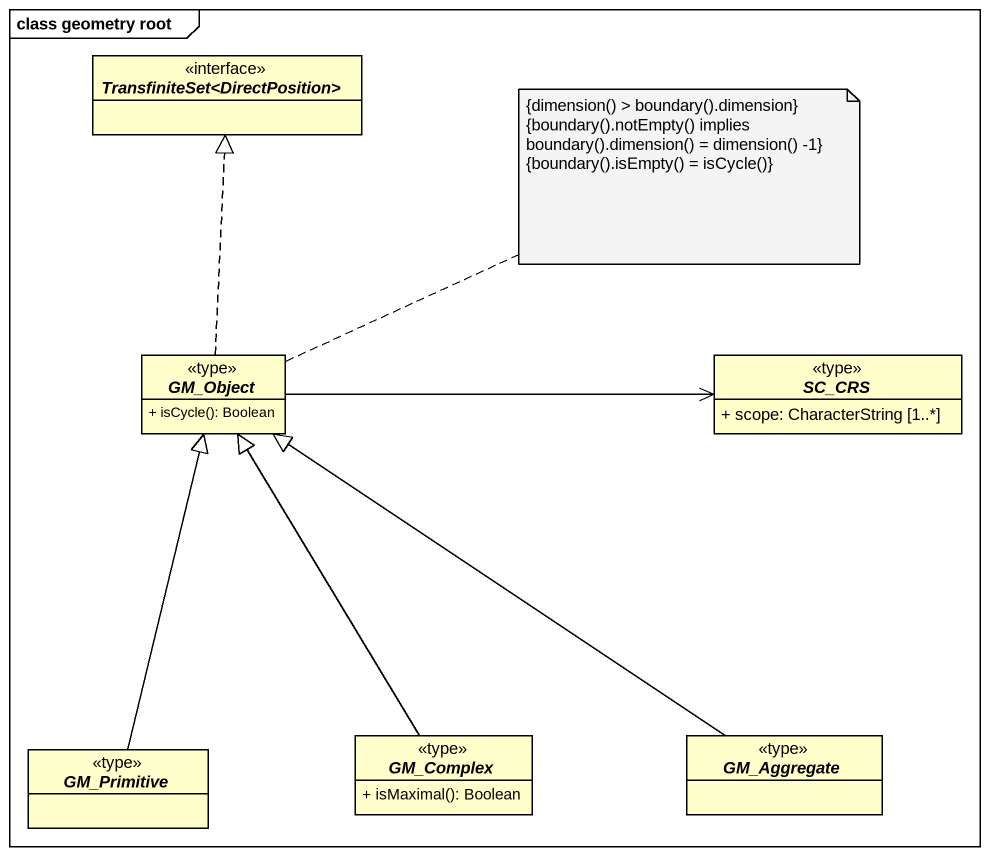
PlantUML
@startuml
mainframe class geometry root
hide circle
hide empty members
skinparam classAttributeIconSize 0
interface "TransfiniteSet<DirectPosition>" as TransfiniteSet
abstract class GM_Object <<type>> {
  + isCycle(): Boolean
}
abstract class SC_CRS <<type>> {
  + scope: CharacterString [1..*]
}
abstract class GM_Complex <<type>> {
  + isMaximal(): Boolean
}
abstract class GM_Aggregate <<type>>
abstract class GM_Primitive <<type>>
GM_Object .up.|> TransfiniteSet
GM_Object -right-> SC_CRS
GM_Complex -up-|> GM_Object
GM_Aggregate -up-|> GM_Object
GM_Primitive -up-|> GM_Object
note right of GM_Object
  {dimension() > boundary().dimension}
  {boundary().notEmpty() implies
  boundary().dimension() = dimension() -1}
  {boundary().isEmpty() = isCycle()}
end note
@enduml
